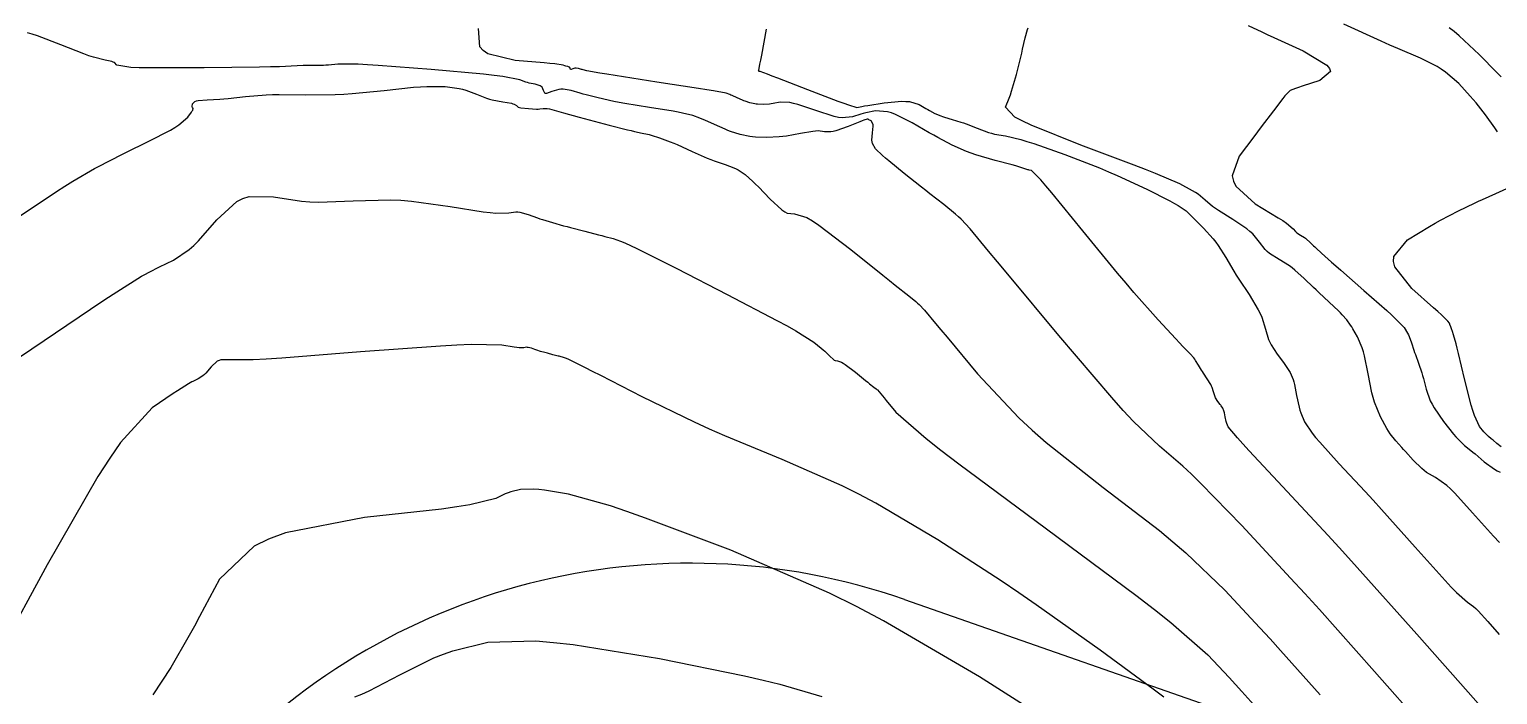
# Model space of a CAD drawing. Header units: metres. Extents: x 837476 to 838477, y 1189012 to 1191014.
# Drawn here: x 837728.9 to 837819.5, y 1190123.7 to 1190164.7 of the extents above; entities that cross this region are included whole.
import ezdxf

# ---------------------------------------------------------------- set-up
doc = ezdxf.new("R2010")
doc.units = ezdxf.units.M
doc.header["$LTSCALE"] = 0.3
for name, color, linetype in [('COTAS 10', 1, 'Continuous'), ('COTAS INT', 252, 'Continuous'), ('VIA2', 121, 'Continuous')]:
    doc.layers.add(name, color=color, linetype=linetype)

msp = doc.modelspace()

# ---------------------------------------------------------------- linework, layer by layer
at = {"layer": 'COTAS 10'}
for points in [[(837819.576, 1190133.064), (837819.196, 1190133.454), (837817.907, 1190134.889), (837816.816, 1190136.112), (837816.559, 1190136.367), (837816.322, 1190136.585), (837815.633, 1190137.071), (837815.081, 1190137.386), (837814.932, 1190137.496), (837814.784, 1190137.616), (837814.261, 1190138.132), (837813.784, 1190138.668), (837813.664, 1190138.8), (837813.55, 1190138.926), (837813.183, 1190139.321), (837812.838, 1190139.762), (837812.737, 1190139.917), (837812.634, 1190140.086), (837812.243, 1190140.813), (837811.877, 1190141.716), (837811.79, 1190141.996), (837811.71, 1190142.289), (837811.47, 1190143.454), (837811.25, 1190144.566), (837811.181, 1190144.826), (837811.109, 1190145.065), (837810.823, 1190145.753), (837810.535, 1190146.246), (837810.463, 1190146.362), (837810.394, 1190146.47), (837810.169, 1190146.785), (837809.877, 1190147.109), (837809.765, 1190147.223), (837809.64, 1190147.347), (837809.074, 1190147.881), (837808.44, 1190148.472), (837808.272, 1190148.632), (837808.107, 1190148.791), (837807.538, 1190149.351), (837806.966, 1190149.864), (837806.799, 1190149.992), (837806.629, 1190150.114), (837805.985, 1190150.507), (837805.394, 1190150.887), (837805.258, 1190151.001), (837805.133, 1190151.12), (837804.78, 1190151.581), (837804.36, 1190152.092), (837804.192, 1190152.241), (837804.002, 1190152.394), (837803.131, 1190152.975), (837802.253, 1190153.526), (837802.058, 1190153.66), (837801.884, 1190153.786), (837801.43, 1190154.176), (837800.997, 1190154.535), (837800.836, 1190154.642), (837800.657, 1190154.753), (837799.863, 1190155.181), (837798.375, 1190155.821), (837797.758, 1190156.065), (837797.053, 1190156.339), (837793.768, 1190157.571), (837790.705, 1190158.794), (837790.139, 1190159.062), (837789.696, 1190159.299), (837789.115, 1190159.904), (837789.351, 1190160.459), (837789.423, 1190160.666), (837789.497, 1190160.896), (837789.787, 1190161.92), (837790.057, 1190162.982), (837790.118, 1190163.237), (837790.173, 1190163.475), (837790.325, 1190164.192), (837790.465, 1190164.695), (837790.512, 1190164.797)], [(837728.391, 1190144.533), (837732.711, 1190147.453), (837733.589, 1190148.039), (837734.329, 1190148.528), (837735.852, 1190149.489), (837736.535, 1190149.842), (837736.744, 1190149.948), (837736.963, 1190150.057), (837737.827, 1190150.48), (837738.797, 1190151.132), (837739.081, 1190151.385), (837739.373, 1190151.67), (837740.486, 1190152.963), (837741.729, 1190154.093), (837742.102, 1190154.275), (837742.489, 1190154.4), (837743.99, 1190154.38), (837745.706, 1190154.103), (837746.229, 1190154.067), (837746.771, 1190154.048), (837748.898, 1190154.124), (837751.192, 1190154.189), (837751.838, 1190154.162), (837752.49, 1190154.117), (837754.887, 1190153.791), (837756.919, 1190153.454), (837757.341, 1190153.401), (837757.702, 1190153.366), (837758.496, 1190153.385), (837758.921, 1190153.452), (837759.049, 1190153.447), (837759.181, 1190153.431), (837759.696, 1190153.288), (837760.255, 1190153.083), (837760.415, 1190153.029), (837760.578, 1190152.976), (837761.186, 1190152.79), (837761.872, 1190152.599), (837762.084, 1190152.542), (837762.307, 1190152.483), (837763.19, 1190152.254), (837764.032, 1190152.038), (837764.228, 1190151.988), (837764.408, 1190151.941), (837764.923, 1190151.806), (837765.39, 1190151.65), (837765.54, 1190151.59), (837765.698, 1190151.523), (837766.342, 1190151.221), (837767.629, 1190150.569), (837768.192, 1190150.282), (837768.846, 1190149.948), (837771.954, 1190148.356), (837775.023, 1190146.753), (837775.652, 1190146.412), (837776.184, 1190146.116), (837777.309, 1190145.42), (837777.761, 1190145.041), (837777.87, 1190144.945), (837777.971, 1190144.852), (837778.277, 1190144.551), (837778.509, 1190144.339), (837778.563, 1190144.303), (837778.613, 1190144.277), (837778.758, 1190144.265), (837778.998, 1190144.188), (837779.109, 1190144.122), (837779.238, 1190144.036), (837779.863, 1190143.56), (837780.495, 1190143.053), (837780.628, 1190142.946), (837780.743, 1190142.854), (837781.01, 1190142.646), (837781.148, 1190142.534), (837781.183, 1190142.503), (837781.216, 1190142.472), (837781.321, 1190142.359), (837781.537, 1190142.099), (837781.641, 1190141.975), (837781.763, 1190141.827), (837782.361, 1190141.108), (837784.222, 1190139.477), (837785.141, 1190138.755), (837786.234, 1190137.917), (837791.64, 1190133.914), (837797.151, 1190129.821), (837798.311, 1190128.926), (837799.311, 1190128.134), (837801.602, 1190126.136), (837802.912, 1190124.73), (837803.294, 1190124.312), (837803.685, 1190123.881), (837805.167, 1190122.222)]]:
    msp.add_lwpolyline(points, dxfattribs=at)
at = {"layer": 'COTAS INT'}
for points in [[(837804.078, 1190164.952), (837804.916, 1190164.552), (837805.26, 1190164.391), (837805.653, 1190164.209), (837807.476, 1190163.372), (837808.935, 1190162.499), (837809.098, 1190162.295), (837809.157, 1190162.107), (837808.5, 1190161.561), (837807.404, 1190161.198), (837807.186, 1190161.125), (837807.006, 1190161.063), (837806.664, 1190160.939), (837806.447, 1190160.718), (837806.345, 1190160.596), (837806.224, 1190160.447), (837805.638, 1190159.688), (837804.884, 1190158.691), (837804.659, 1190158.392), (837804.426, 1190158.083), (837803.523, 1190156.882), (837803.098, 1190155.662), (837803.166, 1190155.341), (837803.314, 1190155.027), (837804.521, 1190153.951), (837805.933, 1190153.088), (837806.212, 1190152.908), (837806.441, 1190152.753), (837806.862, 1190152.407), (837806.992, 1190152.237), (837807.038, 1190152.193), (837807.089, 1190152.151), (837807.307, 1190152.01), (837807.545, 1190151.865), (837807.607, 1190151.82), (837807.669, 1190151.773), (837807.88, 1190151.584), (837808.113, 1190151.356), (837808.188, 1190151.284), (837808.268, 1190151.209), (837808.595, 1190150.905), (837809.215, 1190150.352), (837809.479, 1190150.12), (837809.783, 1190149.854), (837811.217, 1190148.606), (837812.628, 1190147.359), (837812.918, 1190147.093), (837813.164, 1190146.861), (837813.689, 1190146.312), (837813.907, 1190145.969), (837813.959, 1190145.867), (837814.008, 1190145.763), (837814.156, 1190145.364), (837814.297, 1190144.919), (837814.342, 1190144.785), (837814.39, 1190144.647), (837814.582, 1190144.11), (837814.781, 1190143.523), (837814.833, 1190143.352), (837814.883, 1190143.179), (837815.049, 1190142.523), (837815.309, 1190141.803), (837815.418, 1190141.589), (837815.543, 1190141.368), (837816.127, 1190140.516), (837816.744, 1190139.747), (837816.89, 1190139.579), (837817.025, 1190139.429), (837817.423, 1190139.048), (837817.807, 1190138.738), (837817.933, 1190138.633), (837818.069, 1190138.52), (837818.632, 1190138.044), (837819.258, 1190137.584), (837819.433, 1190137.481), (837819.609, 1190137.389)], [(837819.461, 1190158.378), (837819.292, 1190158.625), (837818.718, 1190159.429), (837818.132, 1190160.172), (837817.955, 1190160.381), (837817.772, 1190160.591), (837817.059, 1190161.36), (837816.238, 1190162.073), (837815.987, 1190162.248), (837815.727, 1190162.413), (837814.7, 1190162.927), (837813.31, 1190163.522), (837812.821, 1190163.738), (837812.286, 1190163.976), (837809.976, 1190165.022)], [(837819.671, 1190161.784), (837819.435, 1190162.018), (837818.326, 1190163.147), (837817.089, 1190164.309), (837816.772, 1190164.563), (837816.467, 1190164.789)], [(837814.845, 1190121.74), (837811.877, 1190125.108), (837808.47, 1190128.922), (837807.572, 1190129.911), (837806.693, 1190130.872), (837803.682, 1190134.104), (837801.152, 1190136.707), (837800.576, 1190137.271), (837800.054, 1190137.768), (837798.621, 1190138.996), (837797.011, 1190140.521), (837796.378, 1190141.204), (837795.664, 1190142.001), (837792.406, 1190145.822), (837789.264, 1190149.604), (837788.622, 1190150.377), (837788.078, 1190151.03), (837786.94, 1190152.399), (837786.389, 1190152.99), (837786.216, 1190153.153), (837786.035, 1190153.317), (837785.308, 1190153.906), (837784.458, 1190154.556), (837784.2, 1190154.758), (837783.931, 1190154.97), (837782.875, 1190155.812), (837781.922, 1190156.596), (837781.718, 1190156.77), (837781.539, 1190156.926), (837781.111, 1190157.335), (837780.921, 1190157.661), (837780.894, 1190157.764), (837780.877, 1190157.874), (837780.908, 1190158.32), (837780.957, 1190158.727), (837780.953, 1190158.813), (837780.941, 1190158.888), (837780.831, 1190159.059), (837780.695, 1190159.135), (837780.667, 1190159.149), (837780.642, 1190159.16), (837780.586, 1190159.175), (837780.389, 1190159.102), (837780.276, 1190159.057), (837780.137, 1190159.002), (837779.422, 1190158.715), (837778.66, 1190158.449), (837778.492, 1190158.408), (837778.342, 1190158.38), (837777.952, 1190158.394), (837777.561, 1190158.44), (837777.41, 1190158.432), (837777.24, 1190158.415), (837776.472, 1190158.28), (837775.614, 1190158.123), (837775.388, 1190158.093), (837775.166, 1190158.068), (837774.405, 1190158.026), (837773.709, 1190158.054), (837773.527, 1190158.073), (837773.351, 1190158.096), (837772.755, 1190158.223), (837772.172, 1190158.412), (837772.003, 1190158.476), (837771.831, 1190158.544), (837771.184, 1190158.829), (837770.573, 1190159.108), (837770.423, 1190159.172), (837770.281, 1190159.23), (837769.842, 1190159.393), (837769.2, 1190159.545), (837768.93, 1190159.596), (837768.621, 1190159.651), (837767.175, 1190159.886), (837765.65, 1190160.134), (837765.291, 1190160.199), (837764.961, 1190160.262), (837763.996, 1190160.474), (837763.264, 1190160.665), (837763.08, 1190160.715), (837762.904, 1190160.763), (837762.335, 1190160.927), (837761.839, 1190161.012), (837761.709, 1190161.011), (837761.582, 1190160.999), (837761.152, 1190160.865), (837760.821, 1190160.75), (837760.758, 1190160.75), (837760.707, 1190160.763), (837760.624, 1190160.928), (837760.546, 1190161.143), (837760.498, 1190161.188), (837760.438, 1190161.228), (837760.126, 1190161.32), (837759.744, 1190161.395), (837759.641, 1190161.424), (837759.538, 1190161.456), (837759.176, 1190161.602), (837758.122, 1190161.802), (837757.584, 1190161.868), (837756.939, 1190161.939), (837753.718, 1190162.236), (837750.45, 1190162.485), (837749.776, 1190162.526), (837749.201, 1190162.555), (837747.956, 1190162.558), (837747.378, 1190162.499), (837747.223, 1190162.49), (837747.071, 1190162.483), (837746.54, 1190162.48), (837746.059, 1190162.485), (837745.938, 1190162.482), (837745.822, 1190162.477), (837745.448, 1190162.446), (837744.361, 1190162.403), (837743.797, 1190162.39), (837743.117, 1190162.377), (837739.71, 1190162.329), (837736.357, 1190162.325), (837735.712, 1190162.34), (837735.19, 1190162.362), (837734.326, 1190162.498), (837734.179, 1190162.654), (837734.108, 1190162.689), (837734.024, 1190162.72), (837733.612, 1190162.799), (837732.888, 1190162.98), (837732.608, 1190163.074), (837732.293, 1190163.188), (837730.867, 1190163.759), (837729.428, 1190164.312), (837729.105, 1190164.415), (837728.814, 1190164.497)], [(837818.258, 1190123.138), (837817.647, 1190123.825), (837814.471, 1190127.413), (837810.809, 1190131.521), (837809.891, 1190132.535), (837809.016, 1190133.497), (837806.204, 1190136.524), (837804.145, 1190138.716), (837803.744, 1190139.151), (837803.416, 1190139.511), (837802.843, 1190140.189), (837802.758, 1190140.399), (837802.738, 1190140.464), (837802.72, 1190140.532), (837802.664, 1190140.802), (837802.613, 1190141.061), (837802.597, 1190141.121), (837802.58, 1190141.176), (837802.514, 1190141.336), (837802.424, 1190141.479), (837802.393, 1190141.524), (837802.359, 1190141.572), (837802.213, 1190141.763), (837802.072, 1190141.978), (837802.041, 1190142.041), (837802.014, 1190142.104), (837801.944, 1190142.347), (837801.855, 1190142.622), (837801.817, 1190142.707), (837801.772, 1190142.795), (837801.557, 1190143.146), (837801.32, 1190143.507), (837801.261, 1190143.601), (837801.204, 1190143.693), (837801.02, 1190144.006), (837800.839, 1190144.292), (837800.783, 1190144.367), (837800.726, 1190144.44), (837800.498, 1190144.69), (837800.049, 1190145.156), (837799.852, 1190145.366), (837799.624, 1190145.611), (837798.536, 1190146.786), (837797.036, 1190148.482), (837796.548, 1190149.055), (837796.028, 1190149.674), (837793.888, 1190152.281), (837791.974, 1190154.617), (837791.597, 1190155.063), (837791.286, 1190155.423), (837790.716, 1190156.001), (837790.572, 1190156.026), (837790.53, 1190156.036), (837790.487, 1190156.049), (837790.32, 1190156.11), (837789.932, 1190156.232), (837789.749, 1190156.283), (837789.532, 1190156.342), (837788.476, 1190156.618), (837787.296, 1190156.962), (837787.002, 1190157.063), (837786.721, 1190157.167), (837785.822, 1190157.567), (837784.953, 1190158.032), (837784.691, 1190158.178), (837784.419, 1190158.332), (837783.359, 1190158.947), (837782.332, 1190159.462), (837782.081, 1190159.552), (837781.844, 1190159.619), (837781.112, 1190159.672), (837780.505, 1190159.557), (837780.348, 1190159.518), (837780.196, 1190159.477), (837779.687, 1190159.303), (837779.05, 1190159.246), (837778.818, 1190159.277), (837778.561, 1190159.33), (837777.432, 1190159.693), (837776.31, 1190160.075), (837776.057, 1190160.139), (837775.83, 1190160.186), (837775.219, 1190160.205), (837774.789, 1190160.126), (837774.676, 1190160.111), (837774.565, 1190160.099), (837774.183, 1190160.078), (837773.834, 1190160.092), (837773.743, 1190160.101), (837773.655, 1190160.113), (837773.356, 1190160.177), (837773.064, 1190160.272), (837772.979, 1190160.303), (837772.893, 1190160.337), (837772.569, 1190160.48), (837772.262, 1190160.62), (837772.187, 1190160.652), (837772.116, 1190160.681), (837771.896, 1190160.763), (837771.124, 1190160.908), (837770.706, 1190160.977), (837770.199, 1190161.059), (837767.628, 1190161.458), (837765.048, 1190161.857), (837764.535, 1190161.939), (837764.11, 1190162.008), (837763.302, 1190162.151), (837763.08, 1190162.209), (837763.024, 1190162.224), (837762.971, 1190162.238), (837762.798, 1190162.288), (837762.648, 1190162.314), (837762.609, 1190162.313), (837762.57, 1190162.31), (837762.44, 1190162.269), (837762.34, 1190162.234), (837762.32, 1190162.234), (837762.305, 1190162.238), (837762.28, 1190162.288), (837762.256, 1190162.353), (837762.242, 1190162.367), (837762.223, 1190162.379), (837762.129, 1190162.407), (837762.013, 1190162.43), (837761.951, 1190162.448), (837761.841, 1190162.493), (837761.323, 1190162.57), (837761.034, 1190162.6), (837760.683, 1190162.635), (837758.891, 1190162.793), (837757.204, 1190163.205), (837756.919, 1190163.4), (837756.713, 1190163.629), (837756.627, 1190164.748)], [(837774.359, 1190164.716), (837774.065, 1190163.121), (837774.008, 1190162.815), (837773.961, 1190162.568), (837773.88, 1190162.167), (837773.876, 1190162.153), (837773.878, 1190162.15), (837773.882, 1190162.147), (837773.906, 1190162.14), (837773.933, 1190162.136), (837773.938, 1190162.135), (837773.942, 1190162.134), (837773.95, 1190162.133), (837773.951, 1190162.133), (837773.957, 1190162.13), (837773.966, 1190162.13), (837774.419, 1190161.956), (837774.704, 1190161.846), (837775.058, 1190161.709), (837776.912, 1190160.992), (837778.781, 1190160.28), (837779.144, 1190160.147), (837779.44, 1190160.042), (837779.951, 1190159.891), (837780.255, 1190159.952), (837780.42, 1190159.98), (837780.621, 1190160.012), (837781.637, 1190160.169), (837782.726, 1190160.268), (837782.972, 1190160.264), (837783.194, 1190160.247), (837783.794, 1190160.073), (837784.214, 1190159.829), (837784.322, 1190159.768), (837784.426, 1190159.711), (837784.77, 1190159.526), (837785.125, 1190159.368), (837785.236, 1190159.327), (837785.353, 1190159.287), (837785.82, 1190159.151), (837786.364, 1190158.989), (837786.529, 1190158.932), (837786.701, 1190158.871), (837787.372, 1190158.605), (837788.072, 1190158.351), (837788.261, 1190158.296), (837788.448, 1190158.247), (837789.108, 1190158.129), (837790.066, 1190157.908), (837790.441, 1190157.795), (837790.863, 1190157.66), (837792.785, 1190156.984), (837794.916, 1190156.157), (837795.471, 1190155.926), (837796.01, 1190155.695), (837797.827, 1190154.852), (837799.244, 1190154.13), (837799.53, 1190153.975), (837799.771, 1190153.839), (837800.258, 1190153.51), (837800.535, 1190153.222), (837800.643, 1190153.113), (837800.765, 1190152.991), (837801.32, 1190152.442), (837801.925, 1190151.779), (837802.078, 1190151.585), (837802.225, 1190151.386), (837802.706, 1190150.628), (837803.193, 1190149.798), (837803.344, 1190149.554), (837803.502, 1190149.303), (837804.132, 1190148.347), (837804.7, 1190147.415), (837804.819, 1190147.18), (837804.922, 1190146.955), (837805.156, 1190146.225), (837805.343, 1190145.583), (837805.416, 1190145.413), (837805.498, 1190145.247), (837805.872, 1190144.677), (837806.258, 1190144.17), (837806.348, 1190144.044), (837806.431, 1190143.924), (837806.668, 1190143.544), (837806.845, 1190143.121), (837806.889, 1190142.973), (837806.931, 1190142.813), (837807.067, 1190142.128), (837807.215, 1190141.41), (837807.264, 1190141.23), (837807.318, 1190141.057), (837807.543, 1190140.501), (837808.025, 1190139.798), (837808.24, 1190139.534), (837808.491, 1190139.239), (837809.694, 1190137.922), (837811.283, 1190136.211), (837811.778, 1190135.668), (837812.296, 1190135.094), (837814.366, 1190132.772), (837816.215, 1190130.72), (837816.595, 1190130.317), (837816.917, 1190129.985), (837817.6, 1190129.382), (837817.979, 1190129.114), (837818.109, 1190128.994), (837818.25, 1190128.854), (837818.85, 1190128.183), (837819.558, 1190127.393)], [(837728.375, 1190153.214), (837730.613, 1190154.705), (837731.131, 1190155.038), (837731.605, 1190155.336), (837732.952, 1190156.125), (837734.112, 1190156.725), (837734.468, 1190156.905), (837734.839, 1190157.09), (837736.308, 1190157.809), (837737.629, 1190158.495), (837737.908, 1190158.66), (837738.148, 1190158.815), (837738.702, 1190159.282), (837738.938, 1190159.607), (837738.978, 1190159.672), (837739.008, 1190159.726), (837739.024, 1190159.829), (837738.985, 1190159.892), (837738.98, 1190159.921), (837738.977, 1190159.954), (837738.986, 1190160.112), (837739.141, 1190160.265), (837739.23, 1190160.295), (837739.339, 1190160.319), (837739.9, 1190160.363), (837740.683, 1190160.398), (837740.932, 1190160.417), (837741.195, 1190160.44), (837742.263, 1190160.558), (837743.539, 1190160.664), (837743.934, 1190160.679), (837744.346, 1190160.689), (837745.986, 1190160.674), (837747.795, 1190160.682), (837748.314, 1190160.706), (837748.842, 1190160.739), (837750.815, 1190160.938), (837752.623, 1190161.134), (837753.047, 1190161.164), (837753.437, 1190161.185), (837754.57, 1190161.174), (837755.425, 1190161.056), (837755.64, 1190161.009), (837755.846, 1190160.956), (837756.511, 1190160.711), (837757.126, 1190160.464), (837757.299, 1190160.409), (837757.475, 1190160.36), (837758.123, 1190160.233), (837758.652, 1190160.143), (837758.753, 1190160.118), (837758.834, 1190160.092), (837758.964, 1190159.999), (837759.08, 1190159.915), (837759.152, 1190159.894), (837759.242, 1190159.875), (837759.713, 1190159.819), (837760.206, 1190159.792), (837760.31, 1190159.792), (837760.399, 1190159.794), (837760.606, 1190159.831), (837760.869, 1190159.825), (837760.995, 1190159.801), (837761.144, 1190159.768), (837761.871, 1190159.567), (837762.837, 1190159.288), (837763.136, 1190159.206), (837763.448, 1190159.121), (837764.69, 1190158.797), (837765.811, 1190158.516), (837766.048, 1190158.459), (837766.252, 1190158.411), (837766.722, 1190158.313), (837767.043, 1190158.244), (837767.154, 1190158.215), (837767.275, 1190158.181), (837767.788, 1190158.023), (837768.447, 1190157.779), (837768.659, 1190157.691), (837768.883, 1190157.596), (837769.8, 1190157.178), (837770.719, 1190156.764), (837770.945, 1190156.671), (837771.158, 1190156.588), (837771.825, 1190156.362), (837772.373, 1190156.167), (837772.511, 1190156.103), (837772.644, 1190156.033), (837773.075, 1190155.745), (837773.55, 1190155.319), (837773.711, 1190155.164), (837773.884, 1190154.992), (837774.612, 1190154.235), (837775.336, 1190153.572), (837775.505, 1190153.46), (837775.661, 1190153.378), (837776.114, 1190153.339), (837776.867, 1190153.1), (837777.212, 1190152.892), (837777.617, 1190152.622), (837779.572, 1190151.135), (837781.548, 1190149.548), (837781.965, 1190149.214), (837782.325, 1190148.928), (837783.159, 1190148.276), (837783.592, 1190147.925), (837783.7, 1190147.828), (837783.802, 1190147.731), (837784.13, 1190147.379), (837784.808, 1190146.565), (837785.131, 1190146.176), (837785.513, 1190145.716), (837787.384, 1190143.465), (837789.943, 1190140.739), (837790.76, 1190139.98), (837791.623, 1190139.219), (837795.131, 1190136.455), (837798.603, 1190133.794), (837799.443, 1190133.099), (837800.231, 1190132.421), (837802.642, 1190130.12), (837804.803, 1190127.801), (837805.433, 1190127.111), (837806.078, 1190126.401), (837808.522, 1190123.665)], [(837819.688, 1190138.967), (837819.416, 1190139.165), (837819.176, 1190139.368), (837819.118, 1190139.416), (837819.064, 1190139.461), (837818.9, 1190139.593), (837818.73, 1190139.756), (837818.672, 1190139.82), (837818.61, 1190139.892), (837818.346, 1190140.22), (837818.024, 1190140.901), (837817.925, 1190141.196), (837817.821, 1190141.536), (837817.411, 1190143.146), (837817.042, 1190144.725), (837816.964, 1190145.045), (837816.897, 1190145.315), (837816.746, 1190145.865), (837816.671, 1190146.074), (837816.653, 1190146.127), (837816.635, 1190146.179), (837816.58, 1190146.353), (837816.523, 1190146.507), (837816.504, 1190146.548), (837816.484, 1190146.587), (837816.399, 1190146.72), (837816, 1190147.104), (837815.781, 1190147.3), (837815.515, 1190147.537), (837814.164, 1190148.718), (837813.114, 1190150.053), (837813.038, 1190150.387), (837813.055, 1190150.704), (837813.893, 1190151.72), (837815.257, 1190152.552), (837815.606, 1190152.754), (837815.943, 1190152.943), (837817.056, 1190153.522), (837818.036, 1190153.987), (837818.289, 1190154.104), (837818.534, 1190154.216), (837819.351, 1190154.577), (837820.032, 1190154.896)], [(837798.879, 1190123.515), (837798.218, 1190124.014), (837794.953, 1190126.419), (837791.015, 1190129.215), (837789.93, 1190129.96), (837788.847, 1190130.693), (837784.953, 1190133.235), (837781.121, 1190135.491), (837780.076, 1190136.044), (837779.038, 1190136.565), (837775.351, 1190138.188), (837771.813, 1190139.642), (837770.869, 1190140.057), (837769.941, 1190140.478), (837766.722, 1190142.041), (837764.163, 1190143.353), (837763.652, 1190143.614), (837763.227, 1190143.832), (837762.403, 1190144.251), (837762.159, 1190144.366), (837762.099, 1190144.391), (837762.042, 1190144.414), (837761.865, 1190144.473), (837761.67, 1190144.524), (837761.602, 1190144.542), (837761.528, 1190144.561), (837761.209, 1190144.643), (837760.874, 1190144.73), (837760.79, 1190144.752), (837760.709, 1190144.774), (837760.449, 1190144.846), (837760.219, 1190144.916), (837760.157, 1190144.936), (837760.097, 1190144.957), (837759.885, 1190145.035), (837759.69, 1190145.089), (837759.64, 1190145.095), (837759.591, 1190145.097), (837759.43, 1190145.071), (837759.129, 1190145.064), (837758.993, 1190145.077), (837758.833, 1190145.097), (837758.063, 1190145.225), (837756.166, 1190145.265), (837755.296, 1190145.23), (837754.276, 1190145.175), (837749.348, 1190144.809), (837744.506, 1190144.432), (837743.541, 1190144.37), (837742.739, 1190144.327), (837741.2, 1190144.324), (837740.748, 1190144.33), (837740.632, 1190144.292), (837740.52, 1190144.238), (837740.146, 1190143.898), (837739.811, 1190143.509), (837739.724, 1190143.424), (837739.638, 1190143.347), (837739.347, 1190143.151), (837739.087, 1190143.024), (837739.021, 1190142.991), (837738.958, 1190142.96), (837738.753, 1190142.853), (837738.295, 1190142.564), (837738.072, 1190142.417), (837737.808, 1190142.241), (837736.509, 1190141.363), (837734.561, 1190139.231), (837733.888, 1190138.264), (837733.157, 1190137.134), (837730.033, 1190131.694), (837727.141, 1190126.334)], [(837792.481, 1190121.609), (837787.52, 1190124.769), (837781.586, 1190128.24), (837779.926, 1190129.108), (837778.26, 1190129.935), (837772.185, 1190132.584), (837766.928, 1190134.567), (837765.777, 1190134.973), (837764.759, 1190135.317), (837762.185, 1190136.046), (837760.689, 1190136.288), (837760.351, 1190136.325), (837760.045, 1190136.349), (837759.217, 1190136.329), (837758.611, 1190136.179), (837758.445, 1190136.122), (837758.28, 1190136.057), (837757.693, 1190135.765), (837756.099, 1190135.38), (837755.299, 1190135.257), (837754.344, 1190135.127), (837749.6, 1190134.595), (837744.725, 1190133.66), (837743.688, 1190133.275), (837742.785, 1190132.836), (837740.653, 1190130.796), (837739.433, 1190128.503), (837739.106, 1190127.905), (837738.784, 1190127.322), (837737.657, 1190125.347), (837736.54, 1190123.669)], [(837748.995, 1190123.552), (837749.428, 1190123.718), (837749.887, 1190123.917), (837751.778, 1190124.907), (837753.87, 1190125.947), (837754.458, 1190126.177), (837755.048, 1190126.383), (837757.21, 1190126.918), (837760.161, 1190126.989), (837761.249, 1190126.903), (837762.455, 1190126.77), (837767.787, 1190125.909), (837773.031, 1190124.843), (837774.181, 1190124.581), (837775.199, 1190124.334), (837777.787, 1190123.563)]]:
    msp.add_lwpolyline(points, dxfattribs=at)
at = {"layer": 'VIA2'}
msp.add_line((837782.889, 1190129.548), (837921.915, 1190081.012), dxfattribs=at)
msp.add_arc((837769.705, 1190091.783), 40, 70.75501, 205.36086, dxfattribs=at)

doc.saveas('drawing.dxf')
